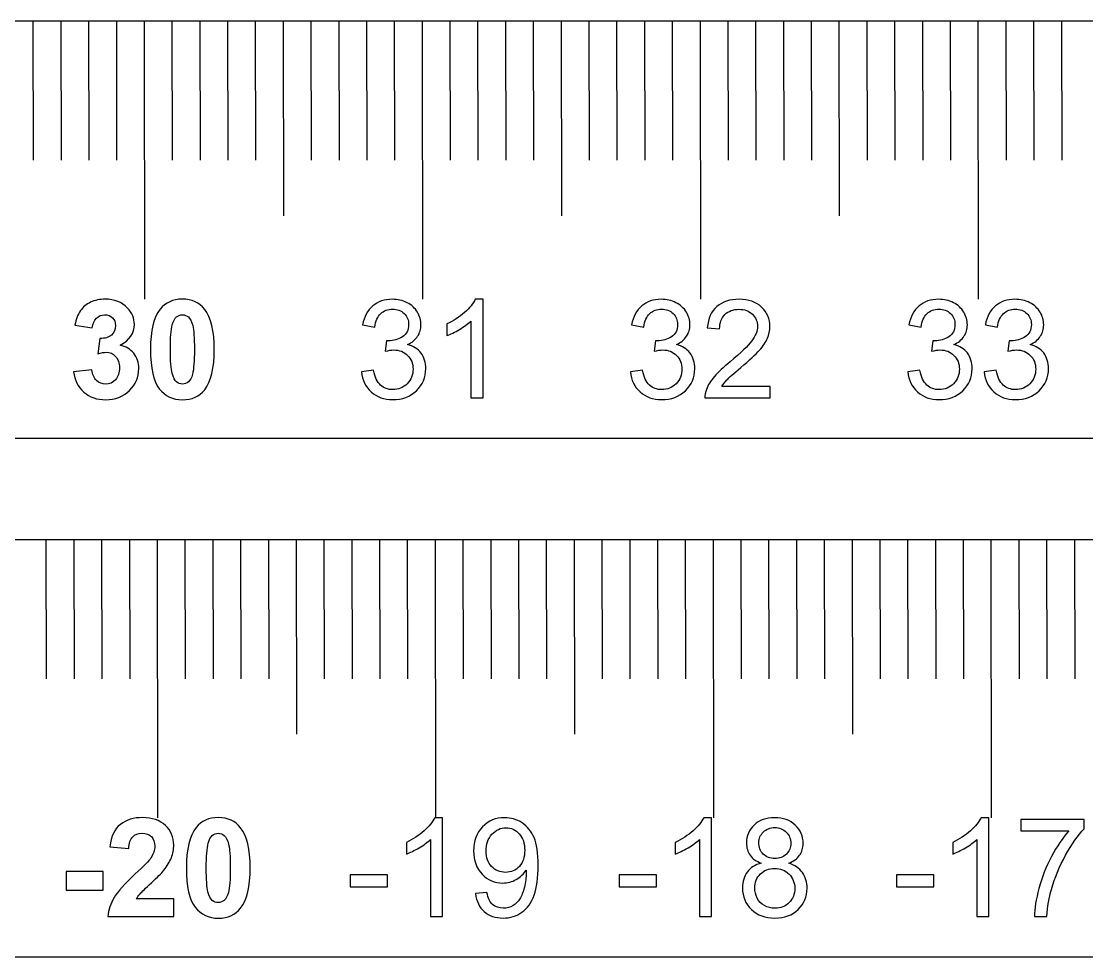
# Model space of a CAD drawing. Header units: millimetres. Extents: x -300 to 279, y -192 to 238.
# Drawn here: x 54.75 to 93.08, y -192.01 to -158.36 of the extents above; entities that cross this region are included whole.
import ezdxf

# ---------------------------------------------------------------- set-up
doc = ezdxf.new("R2010")
doc.units = ezdxf.units.MM
doc.layers.add('CAMADA_1', color=7, linetype='CONTINUOUS')

msp = doc.modelspace()

# ---------------------------------------------------------------- linework, layer by layer
at = {"layer": 'CAMADA_1', "color": 250}
for points, knots in [([(-240.8244, -158.3605), (-240.8244, -158.3605), (259.1756, -158.3605), (259.1756, -158.3605), (259.1756, -158.3605), (259.1756, -173.3605), (259.1756, -173.3605), (259.1756, -173.3605), (-240.8244, -173.3605), (-240.8244, -173.3605), (-240.8244, -173.3605), (-240.8244, -158.3605), (-240.8244, -158.3605)], [0, 0, 0, 0, 0.25, 0.25, 0.25, 0.5, 0.5, 0.5, 0.75, 0.75, 0.75, 1, 1, 1, 1]), ([(56.6305, -170.974), (56.6305, -170.974), (57.2874, -170.8942), (57.2874, -170.8942), (57.3079, -171.0621), (57.3639, -171.1905), (57.4553, -171.2794), (57.5466, -171.3683), (57.6569, -171.4128), (57.7862, -171.4128), (57.9253, -171.4128), (58.0422, -171.3593), (58.1377, -171.2531), (58.2323, -171.1469), (58.2801, -171.0037), (58.2801, -170.8226), (58.2801, -170.6522), (58.2348, -170.5164), (58.1434, -170.4168), (58.0521, -170.3172), (57.9409, -170.2669), (57.8092, -170.2669), (57.7228, -170.2669), (57.6199, -170.2842), (57.4997, -170.318), (57.4997, -170.318), (57.5746, -169.7681), (57.5746, -169.7681), (57.7574, -169.7731), (57.8965, -169.7327), (57.9928, -169.6479), (58.0891, -169.564), (58.1368, -169.4512), (58.1368, -169.3104), (58.1368, -169.1911), (58.1014, -169.0964), (58.0307, -169.0248), (57.9599, -168.954), (57.866, -168.9186), (57.7483, -168.9186), (57.6323, -168.9186), (57.5335, -168.959), (57.452, -169.0396), (57.3697, -169.1203), (57.3203, -169.238), (57.3022, -169.3928), (57.3022, -169.3928), (56.6799, -169.2866), (56.6799, -169.2866), (56.7235, -169.0709), (56.7885, -168.8989), (56.8766, -168.7696), (56.9639, -168.6412), (57.0865, -168.54), (57.2429, -168.4659), (57.3993, -168.3926), (57.5755, -168.3556), (57.7697, -168.3556), (58.1023, -168.3556), (58.369, -168.4618), (58.5698, -168.675), (58.7353, -168.8495), (58.8184, -169.047), (58.8184, -169.2668), (58.8184, -169.578), (58.6488, -169.8274), (58.3089, -170.0126), (58.5114, -170.0562), (58.6727, -170.1534), (58.7945, -170.3048), (58.9155, -170.4563), (58.9765, -170.639), (58.9765, -170.853), (58.9765, -171.1634), (58.8629, -171.4284), (58.6365, -171.6474), (58.4101, -171.8663), (58.1286, -171.9758), (57.7911, -171.9758), (57.4717, -171.9758), (57.2067, -171.8836), (56.9968, -171.6984), (56.7861, -171.514), (56.6642, -171.2728), (56.6305, -170.974)], [0, 0, 0, 0, 0.0357143, 0.0357143, 0.0357143, 0.0714286, 0.0714286, 0.0714286, 0.1071429, 0.1071429, 0.1071429, 0.1428571, 0.1428571, 0.1428571, 0.1785714, 0.1785714, 0.1785714, 0.2142857, 0.2142857, 0.2142857, 0.25, 0.25, 0.25, 0.2857143, 0.2857143, 0.2857143, 0.3214286, 0.3214286, 0.3214286, 0.3571429, 0.3571429, 0.3571429, 0.3928571, 0.3928571, 0.3928571, 0.4285714, 0.4285714, 0.4285714, 0.4642857, 0.4642857, 0.4642857, 0.5, 0.5, 0.5, 0.5357143, 0.5357143, 0.5357143, 0.5714286, 0.5714286, 0.5714286, 0.6071429, 0.6071429, 0.6071429, 0.6428571, 0.6428571, 0.6428571, 0.6785714, 0.6785714, 0.6785714, 0.7142857, 0.7142857, 0.7142857, 0.75, 0.75, 0.75, 0.7857143, 0.7857143, 0.7857143, 0.8214286, 0.8214286, 0.8214286, 0.8571429, 0.8571429, 0.8571429, 0.8928571, 0.8928571, 0.8928571, 0.9285714, 0.9285714, 0.9285714, 0.9642857, 0.9642857, 0.9642857, 1, 1, 1, 1]), ([(60.5454, -168.3556), (60.8879, -168.3556), (61.1554, -168.4782), (61.3488, -168.7235), (61.5785, -169.0133), (61.6937, -169.4948), (61.6937, -170.1665), (61.6937, -170.8374), (61.5777, -171.3198), (61.3464, -171.6128), (61.1546, -171.8548), (60.8879, -171.9758), (60.5454, -171.9758), (60.2014, -171.9758), (59.9239, -171.8433), (59.7132, -171.5782), (59.5025, -171.3132), (59.3971, -170.8399), (59.3971, -170.1599), (59.3971, -169.4924), (59.5132, -169.0116), (59.7445, -168.7186), (59.9363, -168.4766), (60.203, -168.3556), (60.5454, -168.3556)], [0, 0, 0, 0, 0.125, 0.125, 0.125, 0.25, 0.25, 0.25, 0.375, 0.375, 0.375, 0.5, 0.5, 0.5, 0.625, 0.625, 0.625, 0.75, 0.75, 0.75, 0.875, 0.875, 0.875, 1, 1, 1, 1]), ([(66.9858, -170.9732), (66.9858, -170.9732), (67.4205, -170.9139), (67.4205, -170.9139), (67.4707, -171.1609), (67.5546, -171.3387), (67.674, -171.4473), (67.7933, -171.556), (67.9399, -171.6103), (68.1135, -171.6103), (68.3193, -171.6103), (68.493, -171.5395), (68.633, -171.398), (68.7729, -171.2564), (68.8429, -171.081), (68.8429, -170.872), (68.8429, -170.6728), (68.7778, -170.5081), (68.647, -170.3781), (68.5169, -170.2488), (68.3514, -170.1838), (68.1498, -170.1838), (68.0675, -170.1838), (67.9654, -170.2003), (67.8427, -170.2324), (67.8427, -170.2324), (67.8913, -169.8521), (67.8913, -169.8521), (67.9201, -169.8554), (67.944, -169.857), (67.9613, -169.857), (68.1473, -169.857), (68.3136, -169.8085), (68.4626, -169.7121), (68.6107, -169.6158), (68.6848, -169.4677), (68.6848, -169.2676), (68.6848, -169.1088), (68.6305, -168.9771), (68.5227, -168.8725), (68.4148, -168.768), (68.2757, -168.7161), (68.1053, -168.7161), (67.9357, -168.7161), (67.795, -168.7696), (67.6822, -168.8766), (67.5694, -168.9837), (67.497, -169.1442), (67.4649, -169.3582), (67.4649, -169.3582), (67.0303, -169.2792), (67.0303, -169.2792), (67.0838, -168.9878), (67.204, -168.7614), (67.3925, -168.6009), (67.5801, -168.4404), (67.8147, -168.3605), (68.0946, -168.3605), (68.2872, -168.3605), (68.465, -168.4017), (68.6272, -168.4848), (68.7902, -168.5671), (68.9145, -168.6799), (69.0001, -168.8223), (69.0865, -168.9655), (69.1293, -169.117), (69.1293, -169.2775), (69.1293, -169.4298), (69.0882, -169.5681), (69.0067, -169.6932), (68.9244, -169.8183), (68.8025, -169.9179), (68.642, -169.992), (68.8511, -170.0398), (69.0133, -170.1402), (69.1293, -170.2925), (69.2446, -170.4439), (69.3022, -170.6349), (69.3022, -170.8629), (69.3022, -171.1716), (69.1894, -171.4342), (68.9647, -171.649), (68.7391, -171.8639), (68.4543, -171.9709), (68.1103, -171.9709), (67.7999, -171.9709), (67.5423, -171.8779), (67.3373, -171.6926), (67.1315, -171.5074), (67.0146, -171.2679), (66.9858, -170.9732)], [0, 0, 0, 0, 0.0333333, 0.0333333, 0.0333333, 0.0666667, 0.0666667, 0.0666667, 0.1, 0.1, 0.1, 0.1333333, 0.1333333, 0.1333333, 0.1666667, 0.1666667, 0.1666667, 0.2, 0.2, 0.2, 0.2333333, 0.2333333, 0.2333333, 0.2666667, 0.2666667, 0.2666667, 0.3, 0.3, 0.3, 0.3333333, 0.3333333, 0.3333333, 0.3666667, 0.3666667, 0.3666667, 0.4, 0.4, 0.4, 0.4333333, 0.4333333, 0.4333333, 0.4666667, 0.4666667, 0.4666667, 0.5, 0.5, 0.5, 0.5333333, 0.5333333, 0.5333333, 0.5666667, 0.5666667, 0.5666667, 0.6, 0.6, 0.6, 0.6333333, 0.6333333, 0.6333333, 0.6666667, 0.6666667, 0.6666667, 0.7, 0.7, 0.7, 0.7333333, 0.7333333, 0.7333333, 0.7666667, 0.7666667, 0.7666667, 0.8, 0.8, 0.8, 0.8333333, 0.8333333, 0.8333333, 0.8666667, 0.8666667, 0.8666667, 0.9, 0.9, 0.9, 0.9333333, 0.9333333, 0.9333333, 0.9666667, 0.9666667, 0.9666667, 1, 1, 1, 1]), ([(71.3626, -171.9116), (71.3626, -171.9116), (70.9279, -171.9116), (70.9279, -171.9116), (70.9279, -171.9116), (70.9279, -169.1442), (70.9279, -169.1442), (70.8234, -169.2446), (70.6859, -169.3442), (70.5164, -169.4438), (70.3468, -169.5434), (70.1937, -169.6183), (70.0587, -169.6677), (70.0587, -169.6677), (70.0587, -169.2479), (70.0587, -169.2479), (70.3015, -169.1343), (70.5139, -168.996), (70.6958, -168.833), (70.8777, -168.6709), (71.007, -168.5136), (71.0827, -168.3605), (71.0827, -168.3605), (71.3626, -168.3605), (71.3626, -168.3605), (71.3626, -168.3605), (71.3626, -171.9116), (71.3626, -171.9116)], [0, 0, 0, 0, 0.1111111, 0.1111111, 0.1111111, 0.2222222, 0.2222222, 0.2222222, 0.3333333, 0.3333333, 0.3333333, 0.4444444, 0.4444444, 0.4444444, 0.5555556, 0.5555556, 0.5555556, 0.6666667, 0.6666667, 0.6666667, 0.7777778, 0.7777778, 0.7777778, 0.8888889, 0.8888889, 0.8888889, 1, 1, 1, 1]), ([(76.662, -170.9732), (76.662, -170.9732), (77.0967, -170.9139), (77.0967, -170.9139), (77.1469, -171.1609), (77.2308, -171.3387), (77.3502, -171.4473), (77.4695, -171.556), (77.6161, -171.6103), (77.7897, -171.6103), (77.9955, -171.6103), (78.1692, -171.5395), (78.3092, -171.398), (78.4491, -171.2564), (78.5191, -171.081), (78.5191, -170.872), (78.5191, -170.6728), (78.454, -170.5081), (78.3232, -170.3781), (78.1931, -170.2488), (78.0276, -170.1838), (77.826, -170.1838), (77.7437, -170.1838), (77.6416, -170.2003), (77.5189, -170.2324), (77.5189, -170.2324), (77.5675, -169.8521), (77.5675, -169.8521), (77.5963, -169.8554), (77.6202, -169.857), (77.6375, -169.857), (77.8235, -169.857), (77.9898, -169.8085), (78.1388, -169.7121), (78.2869, -169.6158), (78.361, -169.4677), (78.361, -169.2676), (78.361, -169.1088), (78.3067, -168.9771), (78.1989, -168.8725), (78.091, -168.768), (77.9519, -168.7161), (77.7815, -168.7161), (77.6119, -168.7161), (77.4712, -168.7696), (77.3584, -168.8766), (77.2456, -168.9837), (77.1732, -169.1442), (77.1411, -169.3582), (77.1411, -169.3582), (76.7065, -169.2792), (76.7065, -169.2792), (76.76, -168.9878), (76.8802, -168.7614), (77.0687, -168.6009), (77.2563, -168.4404), (77.4909, -168.3605), (77.7708, -168.3605), (77.9634, -168.3605), (78.1412, -168.4017), (78.3034, -168.4848), (78.4664, -168.5671), (78.5907, -168.6799), (78.6763, -168.8223), (78.7627, -168.9655), (78.8055, -169.117), (78.8055, -169.2775), (78.8055, -169.4298), (78.7644, -169.5681), (78.6829, -169.6932), (78.6006, -169.8183), (78.4787, -169.9179), (78.3182, -169.992), (78.5273, -170.0398), (78.6895, -170.1402), (78.8055, -170.2925), (78.9208, -170.4439), (78.9784, -170.6349), (78.9784, -170.8629), (78.9784, -171.1716), (78.8656, -171.4342), (78.6409, -171.649), (78.4153, -171.8639), (78.1305, -171.9709), (77.7865, -171.9709), (77.4761, -171.9709), (77.2185, -171.8779), (77.0135, -171.6926), (76.8077, -171.5074), (76.6908, -171.2679), (76.662, -170.9732)], [0, 0, 0, 0, 0.0333333, 0.0333333, 0.0333333, 0.0666667, 0.0666667, 0.0666667, 0.1, 0.1, 0.1, 0.1333333, 0.1333333, 0.1333333, 0.1666667, 0.1666667, 0.1666667, 0.2, 0.2, 0.2, 0.2333333, 0.2333333, 0.2333333, 0.2666667, 0.2666667, 0.2666667, 0.3, 0.3, 0.3, 0.3333333, 0.3333333, 0.3333333, 0.3666667, 0.3666667, 0.3666667, 0.4, 0.4, 0.4, 0.4333333, 0.4333333, 0.4333333, 0.4666667, 0.4666667, 0.4666667, 0.5, 0.5, 0.5, 0.5333333, 0.5333333, 0.5333333, 0.5666667, 0.5666667, 0.5666667, 0.6, 0.6, 0.6, 0.6333333, 0.6333333, 0.6333333, 0.6666667, 0.6666667, 0.6666667, 0.7, 0.7, 0.7, 0.7333333, 0.7333333, 0.7333333, 0.7666667, 0.7666667, 0.7666667, 0.8, 0.8, 0.8, 0.8333333, 0.8333333, 0.8333333, 0.8666667, 0.8666667, 0.8666667, 0.9, 0.9, 0.9, 0.9333333, 0.9333333, 0.9333333, 0.9666667, 0.9666667, 0.9666667, 1, 1, 1, 1]), ([(81.6858, -171.4967), (81.6858, -171.4967), (81.6858, -171.9116), (81.6858, -171.9116), (81.6858, -171.9116), (79.3447, -171.9116), (79.3447, -171.9116), (79.3414, -171.8071), (79.3587, -171.7066), (79.3958, -171.6095), (79.4559, -171.4506), (79.5522, -171.2934), (79.6847, -171.1395), (79.8172, -170.9856), (80.0065, -170.8078), (80.2527, -170.6061), (80.6354, -170.2908), (80.8955, -170.0414), (81.0314, -169.857), (81.168, -169.6726), (81.2363, -169.4981), (81.2363, -169.3335), (81.2363, -169.1615), (81.1746, -169.0166), (81.0511, -168.898), (80.9276, -168.7803), (80.7663, -168.7211), (80.5679, -168.7211), (80.358, -168.7211), (80.1901, -168.7836), (80.0642, -168.9087), (79.9382, -169.033), (79.8748, -169.2059), (79.8732, -169.4273), (79.8732, -169.4273), (79.4287, -169.3829), (79.4287, -169.3829), (79.4591, -169.0503), (79.5744, -168.7968), (79.7736, -168.6223), (79.9736, -168.4478), (80.2411, -168.3605), (80.5778, -168.3605), (80.9169, -168.3605), (81.1861, -168.4544), (81.3837, -168.6429), (81.582, -168.8314), (81.6808, -169.0651), (81.6808, -169.3434), (81.6808, -169.485), (81.652, -169.6241), (81.5936, -169.7607), (81.536, -169.8982), (81.4396, -170.0422), (81.3055, -170.1937), (81.1705, -170.3443), (80.9474, -170.5526), (80.6363, -170.816), (80.3753, -171.0349), (80.2074, -171.1831), (80.1333, -171.2613), (80.0592, -171.3395), (79.9983, -171.4177), (79.9497, -171.4967), (79.9497, -171.4967), (81.6858, -171.4967), (81.6858, -171.4967)], [0, 0, 0, 0, 0.0454545, 0.0454545, 0.0454545, 0.0909091, 0.0909091, 0.0909091, 0.1363636, 0.1363636, 0.1363636, 0.1818182, 0.1818182, 0.1818182, 0.2272727, 0.2272727, 0.2272727, 0.2727273, 0.2727273, 0.2727273, 0.3181818, 0.3181818, 0.3181818, 0.3636364, 0.3636364, 0.3636364, 0.4090909, 0.4090909, 0.4090909, 0.4545455, 0.4545455, 0.4545455, 0.5, 0.5, 0.5, 0.5454545, 0.5454545, 0.5454545, 0.5909091, 0.5909091, 0.5909091, 0.6363636, 0.6363636, 0.6363636, 0.6818182, 0.6818182, 0.6818182, 0.7272727, 0.7272727, 0.7272727, 0.7727273, 0.7727273, 0.7727273, 0.8181818, 0.8181818, 0.8181818, 0.8636364, 0.8636364, 0.8636364, 0.9090909, 0.9090909, 0.9090909, 0.9545455, 0.9545455, 0.9545455, 1, 1, 1, 1]), ([(86.6421, -170.9732), (86.6421, -170.9732), (87.0768, -170.9139), (87.0768, -170.9139), (87.127, -171.1609), (87.2109, -171.3387), (87.3303, -171.4473), (87.4496, -171.556), (87.5962, -171.6103), (87.7698, -171.6103), (87.9756, -171.6103), (88.1493, -171.5395), (88.2893, -171.398), (88.4292, -171.2564), (88.4992, -171.081), (88.4992, -170.872), (88.4992, -170.6728), (88.4341, -170.5081), (88.3033, -170.3781), (88.1732, -170.2488), (88.0077, -170.1838), (87.8061, -170.1838), (87.7238, -170.1838), (87.6217, -170.2003), (87.499, -170.2324), (87.499, -170.2324), (87.5476, -169.8521), (87.5476, -169.8521), (87.5764, -169.8554), (87.6003, -169.857), (87.6176, -169.857), (87.8036, -169.857), (87.9699, -169.8085), (88.1189, -169.7121), (88.267, -169.6158), (88.3411, -169.4677), (88.3411, -169.2676), (88.3411, -169.1088), (88.2868, -168.9771), (88.179, -168.8725), (88.0711, -168.768), (87.932, -168.7161), (87.7616, -168.7161), (87.592, -168.7161), (87.4513, -168.7696), (87.3385, -168.8766), (87.2257, -168.9837), (87.1533, -169.1442), (87.1212, -169.3582), (87.1212, -169.3582), (86.6866, -169.2792), (86.6866, -169.2792), (86.7401, -168.9878), (86.8603, -168.7614), (87.0488, -168.6009), (87.2364, -168.4404), (87.471, -168.3605), (87.7509, -168.3605), (87.9435, -168.3605), (88.1213, -168.4017), (88.2835, -168.4848), (88.4465, -168.5671), (88.5708, -168.6799), (88.6564, -168.8223), (88.7428, -168.9655), (88.7856, -169.117), (88.7856, -169.2775), (88.7856, -169.4298), (88.7445, -169.5681), (88.663, -169.6932), (88.5807, -169.8183), (88.4588, -169.9179), (88.2983, -169.992), (88.5074, -170.0398), (88.6696, -170.1402), (88.7856, -170.2925), (88.9009, -170.4439), (88.9585, -170.6349), (88.9585, -170.8629), (88.9585, -171.1716), (88.8457, -171.4342), (88.621, -171.649), (88.3954, -171.8639), (88.1106, -171.9709), (87.7666, -171.9709), (87.4562, -171.9709), (87.1986, -171.8779), (86.9936, -171.6926), (86.7878, -171.5074), (86.6709, -171.2679), (86.6421, -170.9732)], [0, 0, 0, 0, 0.0333333, 0.0333333, 0.0333333, 0.0666667, 0.0666667, 0.0666667, 0.1, 0.1, 0.1, 0.1333333, 0.1333333, 0.1333333, 0.1666667, 0.1666667, 0.1666667, 0.2, 0.2, 0.2, 0.2333333, 0.2333333, 0.2333333, 0.2666667, 0.2666667, 0.2666667, 0.3, 0.3, 0.3, 0.3333333, 0.3333333, 0.3333333, 0.3666667, 0.3666667, 0.3666667, 0.4, 0.4, 0.4, 0.4333333, 0.4333333, 0.4333333, 0.4666667, 0.4666667, 0.4666667, 0.5, 0.5, 0.5, 0.5333333, 0.5333333, 0.5333333, 0.5666667, 0.5666667, 0.5666667, 0.6, 0.6, 0.6, 0.6333333, 0.6333333, 0.6333333, 0.6666667, 0.6666667, 0.6666667, 0.7, 0.7, 0.7, 0.7333333, 0.7333333, 0.7333333, 0.7666667, 0.7666667, 0.7666667, 0.8, 0.8, 0.8, 0.8333333, 0.8333333, 0.8333333, 0.8666667, 0.8666667, 0.8666667, 0.9, 0.9, 0.9, 0.9333333, 0.9333333, 0.9333333, 0.9666667, 0.9666667, 0.9666667, 1, 1, 1, 1]), ([(89.389, -170.9732), (89.389, -170.9732), (89.8237, -170.9139), (89.8237, -170.9139), (89.8739, -171.1609), (89.9578, -171.3387), (90.0772, -171.4473), (90.1965, -171.556), (90.3431, -171.6103), (90.5167, -171.6103), (90.7225, -171.6103), (90.8962, -171.5395), (91.0362, -171.398), (91.1761, -171.2564), (91.2461, -171.081), (91.2461, -170.872), (91.2461, -170.6728), (91.181, -170.5081), (91.0502, -170.3781), (90.9201, -170.2488), (90.7546, -170.1838), (90.553, -170.1838), (90.4707, -170.1838), (90.3686, -170.2003), (90.2459, -170.2324), (90.2459, -170.2324), (90.2945, -169.8521), (90.2945, -169.8521), (90.3233, -169.8554), (90.3472, -169.857), (90.3645, -169.857), (90.5505, -169.857), (90.7168, -169.8085), (90.8658, -169.7121), (91.0139, -169.6158), (91.088, -169.4677), (91.088, -169.2676), (91.088, -169.1088), (91.0337, -168.9771), (90.9259, -168.8725), (90.818, -168.768), (90.6789, -168.7161), (90.5085, -168.7161), (90.3389, -168.7161), (90.1982, -168.7696), (90.0854, -168.8766), (89.9726, -168.9837), (89.9002, -169.1442), (89.8681, -169.3582), (89.8681, -169.3582), (89.4335, -169.2792), (89.4335, -169.2792), (89.487, -168.9878), (89.6072, -168.7614), (89.7957, -168.6009), (89.9833, -168.4404), (90.2179, -168.3605), (90.4978, -168.3605), (90.6904, -168.3605), (90.8682, -168.4017), (91.0304, -168.4848), (91.1934, -168.5671), (91.3177, -168.6799), (91.4033, -168.8223), (91.4897, -168.9655), (91.5325, -169.117), (91.5325, -169.2775), (91.5325, -169.4298), (91.4914, -169.5681), (91.4099, -169.6932), (91.3276, -169.8183), (91.2057, -169.9179), (91.0452, -169.992), (91.2543, -170.0398), (91.4165, -170.1402), (91.5325, -170.2925), (91.6478, -170.4439), (91.7054, -170.6349), (91.7054, -170.8629), (91.7054, -171.1716), (91.5926, -171.4342), (91.3679, -171.649), (91.1423, -171.8639), (90.8575, -171.9709), (90.5135, -171.9709), (90.2031, -171.9709), (89.9455, -171.8779), (89.7405, -171.6926), (89.5347, -171.5074), (89.4178, -171.2679), (89.389, -170.9732)], [0, 0, 0, 0, 0.0333333, 0.0333333, 0.0333333, 0.0666667, 0.0666667, 0.0666667, 0.1, 0.1, 0.1, 0.1333333, 0.1333333, 0.1333333, 0.1666667, 0.1666667, 0.1666667, 0.2, 0.2, 0.2, 0.2333333, 0.2333333, 0.2333333, 0.2666667, 0.2666667, 0.2666667, 0.3, 0.3, 0.3, 0.3333333, 0.3333333, 0.3333333, 0.3666667, 0.3666667, 0.3666667, 0.4, 0.4, 0.4, 0.4333333, 0.4333333, 0.4333333, 0.4666667, 0.4666667, 0.4666667, 0.5, 0.5, 0.5, 0.5333333, 0.5333333, 0.5333333, 0.5666667, 0.5666667, 0.5666667, 0.6, 0.6, 0.6, 0.6333333, 0.6333333, 0.6333333, 0.6666667, 0.6666667, 0.6666667, 0.7, 0.7, 0.7, 0.7333333, 0.7333333, 0.7333333, 0.7666667, 0.7666667, 0.7666667, 0.8, 0.8, 0.8, 0.8333333, 0.8333333, 0.8333333, 0.8666667, 0.8666667, 0.8666667, 0.9, 0.9, 0.9, 0.9333333, 0.9333333, 0.9333333, 0.9666667, 0.9666667, 0.9666667, 1, 1, 1, 1]), ([(60.5454, -168.9186), (60.4648, -168.9186), (60.3923, -168.945), (60.3298, -168.9976), (60.2664, -169.0495), (60.217, -169.1433), (60.1824, -169.2792), (60.1363, -169.4545), (60.1133, -169.7508), (60.1133, -170.1665), (60.1133, -170.583), (60.1339, -170.8687), (60.175, -171.0242), (60.2162, -171.1798), (60.268, -171.2835), (60.3306, -171.3354), (60.3931, -171.3873), (60.4648, -171.4128), (60.5454, -171.4128), (60.6261, -171.4128), (60.6985, -171.3864), (60.7619, -171.3337), (60.8245, -171.2819), (60.8739, -171.1881), (60.9084, -171.0522), (60.9545, -170.8785), (60.9776, -170.583), (60.9776, -170.1665), (60.9776, -169.7508), (60.957, -169.4652), (60.9158, -169.3096), (60.8747, -169.154), (60.8228, -169.0495), (60.7603, -168.9976), (60.6977, -168.945), (60.6261, -168.9186), (60.5454, -168.9186)], [0, 0, 0, 0, 0.0833333, 0.0833333, 0.0833333, 0.1666667, 0.1666667, 0.1666667, 0.25, 0.25, 0.25, 0.3333333, 0.3333333, 0.3333333, 0.4166667, 0.4166667, 0.4166667, 0.5, 0.5, 0.5, 0.5833333, 0.5833333, 0.5833333, 0.6666667, 0.6666667, 0.6666667, 0.75, 0.75, 0.75, 0.8333333, 0.8333333, 0.8333333, 0.9166667, 0.9166667, 0.9166667, 1, 1, 1, 1]), ([(-240.3555, -177.0107), (-240.3555, -177.0107), (259.6445, -177.0107), (259.6445, -177.0107), (259.6445, -177.0107), (259.6445, -192.0107), (259.6445, -192.0107), (259.6445, -192.0107), (-240.3555, -192.0107), (-240.3555, -192.0107), (-240.3555, -192.0107), (-240.3555, -177.0107), (-240.3555, -177.0107)], [0, 0, 0, 0, 0.25, 0.25, 0.25, 0.5, 0.5, 0.5, 0.75, 0.75, 0.75, 1, 1, 1, 1]), ([(60.2331, -189.9346), (60.2331, -189.9346), (60.2331, -190.5618), (60.2331, -190.5618), (60.2331, -190.5618), (57.8575, -190.5618), (57.8575, -190.5618), (57.883, -190.3231), (57.9604, -190.0975), (58.0888, -189.8843), (58.2172, -189.6712), (58.4715, -189.388), (58.8502, -189.0349), (59.1556, -188.75), (59.3424, -188.5566), (59.4116, -188.4554), (59.5046, -188.3154), (59.5515, -188.1771), (59.5515, -188.0397), (59.5515, -187.8882), (59.5112, -187.7721), (59.4297, -187.6907), (59.349, -187.6092), (59.2371, -187.5688), (59.0947, -187.5688), (58.9531, -187.5688), (58.8411, -187.6116), (58.7572, -187.6972), (58.674, -187.782), (58.6263, -187.9236), (58.6131, -188.122), (58.6131, -188.122), (57.9365, -188.0545), (57.9365, -188.0545), (57.9768, -187.6808), (58.1028, -187.4124), (58.3151, -187.2494), (58.5275, -187.0873), (58.7926, -187.0058), (59.1111, -187.0058), (59.4601, -187.0058), (59.7343, -187.1005), (59.9343, -187.289), (60.1335, -187.4775), (60.2331, -187.7121), (60.2331, -187.9927), (60.2331, -188.1524), (60.2043, -188.3039), (60.1475, -188.4488), (60.0907, -188.5928), (60.0001, -188.7435), (59.8758, -188.9015), (59.7943, -189.0069), (59.6454, -189.1575), (59.4313, -189.3542), (59.2165, -189.551), (59.0807, -189.681), (59.0239, -189.7461), (58.9663, -189.8103), (58.9202, -189.8736), (58.8848, -189.9346), (58.8848, -189.9346), (60.2331, -189.9346), (60.2331, -189.9346)], [0, 0, 0, 0, 0.047619, 0.047619, 0.047619, 0.0952381, 0.0952381, 0.0952381, 0.1428571, 0.1428571, 0.1428571, 0.1904762, 0.1904762, 0.1904762, 0.2380952, 0.2380952, 0.2380952, 0.2857143, 0.2857143, 0.2857143, 0.3333333, 0.3333333, 0.3333333, 0.3809524, 0.3809524, 0.3809524, 0.4285714, 0.4285714, 0.4285714, 0.4761905, 0.4761905, 0.4761905, 0.5238095, 0.5238095, 0.5238095, 0.5714286, 0.5714286, 0.5714286, 0.6190476, 0.6190476, 0.6190476, 0.6666667, 0.6666667, 0.6666667, 0.7142857, 0.7142857, 0.7142857, 0.7619048, 0.7619048, 0.7619048, 0.8095238, 0.8095238, 0.8095238, 0.8571429, 0.8571429, 0.8571429, 0.9047619, 0.9047619, 0.9047619, 0.952381, 0.952381, 0.952381, 1, 1, 1, 1]), ([(61.8366, -187.0058), (62.1791, -187.0058), (62.4466, -187.1284), (62.64, -187.3737), (62.8697, -187.6635), (62.9849, -188.145), (62.9849, -188.8167), (62.9849, -189.4876), (62.8689, -189.97), (62.6376, -190.263), (62.4458, -190.505), (62.1791, -190.626), (61.8366, -190.626), (61.4926, -190.626), (61.2151, -190.4935), (61.0044, -190.2284), (60.7937, -189.9634), (60.6883, -189.4901), (60.6883, -188.8101), (60.6883, -188.1426), (60.8044, -187.6618), (61.0357, -187.3688), (61.2275, -187.1268), (61.4942, -187.0058), (61.8366, -187.0058)], [0, 0, 0, 0, 0.125, 0.125, 0.125, 0.25, 0.25, 0.25, 0.375, 0.375, 0.375, 0.5, 0.5, 0.5, 0.625, 0.625, 0.625, 0.75, 0.75, 0.75, 0.875, 0.875, 0.875, 1, 1, 1, 1]), ([(69.9069, -190.5618), (69.9069, -190.5618), (69.4722, -190.5618), (69.4722, -190.5618), (69.4722, -190.5618), (69.4722, -187.7944), (69.4722, -187.7944), (69.3677, -187.8948), (69.2302, -187.9944), (69.0607, -188.094), (68.8911, -188.1936), (68.738, -188.2685), (68.603, -188.3179), (68.603, -188.3179), (68.603, -187.8981), (68.603, -187.8981), (68.8458, -187.7845), (69.0582, -187.6462), (69.2401, -187.4832), (69.422, -187.3211), (69.5513, -187.1638), (69.627, -187.0107), (69.627, -187.0107), (69.9069, -187.0107), (69.9069, -187.0107), (69.9069, -187.0107), (69.9069, -190.5618), (69.9069, -190.5618)], [0, 0, 0, 0, 0.1111111, 0.1111111, 0.1111111, 0.2222222, 0.2222222, 0.2222222, 0.3333333, 0.3333333, 0.3333333, 0.4444444, 0.4444444, 0.4444444, 0.5555556, 0.5555556, 0.5555556, 0.6666667, 0.6666667, 0.6666667, 0.7777778, 0.7777778, 0.7777778, 0.8888889, 0.8888889, 0.8888889, 1, 1, 1, 1]), ([(71.0881, -189.7419), (71.0881, -189.7419), (71.503, -189.7074), (71.503, -189.7074), (71.5384, -189.9033), (71.6059, -190.0449), (71.7055, -190.1329), (71.8051, -190.221), (71.9327, -190.2655), (72.0891, -190.2655), (72.2224, -190.2655), (72.3393, -190.235), (72.4406, -190.1733), (72.5418, -190.1124), (72.6241, -190.0309), (72.6875, -189.928), (72.7509, -189.8259), (72.8044, -189.6876), (72.848, -189.5139), (72.8917, -189.3402), (72.9131, -189.1633), (72.9131, -188.983), (72.9131, -188.9641), (72.9122, -188.9344), (72.9106, -188.8957), (72.8242, -189.034), (72.7056, -189.1468), (72.5558, -189.2324), (72.406, -189.3188), (72.243, -189.3616), (72.0685, -189.3616), (71.7763, -189.3616), (71.5293, -189.2555), (71.3269, -189.0431), (71.1252, -188.8315), (71.0239, -188.5517), (71.0239, -188.2043), (71.0239, -187.8454), (71.1293, -187.5573), (71.3408, -187.3383), (71.5516, -187.1202), (71.8158, -187.0107), (72.1344, -187.0107), (72.3632, -187.0107), (72.5731, -187.0725), (72.7641, -187.1968), (72.9542, -187.3202), (73.0983, -187.4964), (73.197, -187.726), (73.2958, -187.9549), (73.3452, -188.2866), (73.3452, -188.7204), (73.3452, -189.1723), (73.2967, -189.532), (73.1987, -189.7996), (73.1007, -190.0679), (72.9542, -190.2712), (72.7608, -190.4112), (72.5673, -190.5511), (72.341, -190.6211), (72.0809, -190.6211), (71.8043, -190.6211), (71.5787, -190.5445), (71.4034, -190.3906), (71.2289, -190.2367), (71.1235, -190.0202), (71.0881, -189.7419)], [0, 0, 0, 0, 0.0454545, 0.0454545, 0.0454545, 0.0909091, 0.0909091, 0.0909091, 0.1363636, 0.1363636, 0.1363636, 0.1818182, 0.1818182, 0.1818182, 0.2272727, 0.2272727, 0.2272727, 0.2727273, 0.2727273, 0.2727273, 0.3181818, 0.3181818, 0.3181818, 0.3636364, 0.3636364, 0.3636364, 0.4090909, 0.4090909, 0.4090909, 0.4545455, 0.4545455, 0.4545455, 0.5, 0.5, 0.5, 0.5454545, 0.5454545, 0.5454545, 0.5909091, 0.5909091, 0.5909091, 0.6363636, 0.6363636, 0.6363636, 0.6818182, 0.6818182, 0.6818182, 0.7272727, 0.7272727, 0.7272727, 0.7727273, 0.7727273, 0.7727273, 0.8181818, 0.8181818, 0.8181818, 0.8636364, 0.8636364, 0.8636364, 0.9090909, 0.9090909, 0.9090909, 0.9545455, 0.9545455, 0.9545455, 1, 1, 1, 1]), ([(79.5831, -190.5618), (79.5831, -190.5618), (79.1484, -190.5618), (79.1484, -190.5618), (79.1484, -190.5618), (79.1484, -187.7944), (79.1484, -187.7944), (79.0439, -187.8948), (78.9064, -187.9944), (78.7369, -188.094), (78.5673, -188.1936), (78.4142, -188.2685), (78.2792, -188.3179), (78.2792, -188.3179), (78.2792, -187.8981), (78.2792, -187.8981), (78.522, -187.7845), (78.7344, -187.6462), (78.9163, -187.4832), (79.0982, -187.3211), (79.2275, -187.1638), (79.3032, -187.0107), (79.3032, -187.0107), (79.5831, -187.0107), (79.5831, -187.0107), (79.5831, -187.0107), (79.5831, -190.5618), (79.5831, -190.5618)], [0, 0, 0, 0, 0.1111111, 0.1111111, 0.1111111, 0.2222222, 0.2222222, 0.2222222, 0.3333333, 0.3333333, 0.3333333, 0.4444444, 0.4444444, 0.4444444, 0.5555556, 0.5555556, 0.5555556, 0.6666667, 0.6666667, 0.6666667, 0.7777778, 0.7777778, 0.7777778, 0.8888889, 0.8888889, 0.8888889, 1, 1, 1, 1]), ([(81.3694, -188.6447), (81.1891, -188.5788), (81.0557, -188.4842), (80.9685, -188.3623), (80.882, -188.2397), (80.8384, -188.0932), (80.8384, -187.9228), (80.8384, -187.6651), (80.9306, -187.4495), (81.115, -187.2741), (81.3002, -187.0988), (81.5455, -187.0107), (81.8525, -187.0107), (82.1604, -187.0107), (82.409, -187.1005), (82.5967, -187.2799), (82.7843, -187.4593), (82.8782, -187.6775), (82.8782, -187.9351), (82.8782, -188.0989), (82.8354, -188.2422), (82.7498, -188.3632), (82.6642, -188.485), (82.5341, -188.5788), (82.3588, -188.6447), (82.5753, -188.7155), (82.7391, -188.8291), (82.8518, -188.9871), (82.9646, -189.1443), (83.0214, -189.332), (83.0214, -189.551), (83.0214, -189.8531), (82.9144, -190.1066), (82.7012, -190.3124), (82.4872, -190.5182), (82.2065, -190.6211), (81.8583, -190.6211), (81.5101, -190.6211), (81.2294, -190.5182), (81.0154, -190.3116), (80.8022, -190.105), (80.6952, -189.8473), (80.6952, -189.5386), (80.6952, -189.309), (80.7536, -189.1163), (80.8705, -188.9616), (80.9874, -188.806), (81.1537, -188.7007), (81.3694, -188.6447)], [0, 0, 0, 0, 0.0625, 0.0625, 0.0625, 0.125, 0.125, 0.125, 0.1875, 0.1875, 0.1875, 0.25, 0.25, 0.25, 0.3125, 0.3125, 0.3125, 0.375, 0.375, 0.375, 0.4375, 0.4375, 0.4375, 0.5, 0.5, 0.5, 0.5625, 0.5625, 0.5625, 0.625, 0.625, 0.625, 0.6875, 0.6875, 0.6875, 0.75, 0.75, 0.75, 0.8125, 0.8125, 0.8125, 0.875, 0.875, 0.875, 0.9375, 0.9375, 0.9375, 1, 1, 1, 1]), ([(89.5632, -190.5618), (89.5632, -190.5618), (89.1285, -190.5618), (89.1285, -190.5618), (89.1285, -190.5618), (89.1285, -187.7944), (89.1285, -187.7944), (89.024, -187.8948), (88.8865, -187.9944), (88.717, -188.094), (88.5474, -188.1936), (88.3943, -188.2685), (88.2593, -188.3179), (88.2593, -188.3179), (88.2593, -187.8981), (88.2593, -187.8981), (88.5021, -187.7845), (88.7145, -187.6462), (88.8964, -187.4832), (89.0783, -187.3211), (89.2076, -187.1638), (89.2833, -187.0107), (89.2833, -187.0107), (89.5632, -187.0107), (89.5632, -187.0107), (89.5632, -187.0107), (89.5632, -190.5618), (89.5632, -190.5618)], [0, 0, 0, 0, 0.1111111, 0.1111111, 0.1111111, 0.2222222, 0.2222222, 0.2222222, 0.3333333, 0.3333333, 0.3333333, 0.4444444, 0.4444444, 0.4444444, 0.5555556, 0.5555556, 0.5555556, 0.6666667, 0.6666667, 0.6666667, 0.7777778, 0.7777778, 0.7777778, 0.8888889, 0.8888889, 0.8888889, 1, 1, 1, 1]), ([(72.8612, -188.1821), (72.8612, -187.9335), (72.7954, -187.7359), (72.6636, -187.5902), (72.5328, -187.4445), (72.3731, -187.3713), (72.1854, -187.3713), (71.9911, -187.3713), (71.8232, -187.4495), (71.6816, -187.6067), (71.5392, -187.7639), (71.4684, -187.9681), (71.4684, -188.2183), (71.4684, -188.443), (71.5359, -188.6258), (71.6701, -188.7657), (71.8051, -188.9064), (71.973, -188.9764), (72.1731, -188.9764), (72.3739, -188.9764), (72.5385, -188.9064), (72.6678, -188.7657), (72.797, -188.6258), (72.8612, -188.4307), (72.8612, -188.1821)], [0, 0, 0, 0, 0.125, 0.125, 0.125, 0.25, 0.25, 0.25, 0.375, 0.375, 0.375, 0.5, 0.5, 0.5, 0.625, 0.625, 0.625, 0.75, 0.75, 0.75, 0.875, 0.875, 0.875, 1, 1, 1, 1]), ([(81.2829, -187.9071), (81.2829, -188.0751), (81.3364, -188.2117), (81.4426, -188.3179), (81.5496, -188.4241), (81.6896, -188.4776), (81.8632, -188.4776), (82.032, -188.4776), (82.1686, -188.4249), (82.2748, -188.3195), (82.381, -188.2142), (82.4337, -188.0849), (82.4337, -187.9318), (82.4337, -187.7721), (82.3794, -187.638), (82.2699, -187.5293), (82.1612, -187.4207), (82.0238, -187.3663), (81.8583, -187.3663), (81.6912, -187.3663), (81.5537, -187.4198), (81.4451, -187.526), (81.3373, -187.6322), (81.2829, -187.759), (81.2829, -187.9071)], [0, 0, 0, 0, 0.125, 0.125, 0.125, 0.25, 0.25, 0.25, 0.375, 0.375, 0.375, 0.5, 0.5, 0.5, 0.625, 0.625, 0.625, 0.75, 0.75, 0.75, 0.875, 0.875, 0.875, 1, 1, 1, 1]), ([(90.7049, -187.4849), (90.7049, -187.4849), (90.7049, -187.07), (90.7049, -187.07), (90.7049, -187.07), (92.9916, -187.07), (92.9916, -187.07), (92.9916, -187.07), (92.9916, -187.4058), (92.9916, -187.4058), (92.7669, -187.6454), (92.543, -187.9639), (92.3224, -188.3615), (92.101, -188.7591), (91.9306, -189.1682), (91.8096, -189.5888), (91.7232, -189.8843), (91.6672, -190.2095), (91.6433, -190.5618), (91.6433, -190.5618), (91.1988, -190.5618), (91.1988, -190.5618), (91.2038, -190.2836), (91.2581, -189.9469), (91.3626, -189.5526), (91.4672, -189.1575), (91.6162, -188.7772), (91.8112, -188.4109), (92.0063, -188.0446), (92.2138, -187.7359), (92.4335, -187.4849), (92.4335, -187.4849), (90.7049, -187.4849), (90.7049, -187.4849)], [0, 0, 0, 0, 0.0909091, 0.0909091, 0.0909091, 0.1818182, 0.1818182, 0.1818182, 0.2727273, 0.2727273, 0.2727273, 0.3636364, 0.3636364, 0.3636364, 0.4545455, 0.4545455, 0.4545455, 0.5454545, 0.5454545, 0.5454545, 0.6363636, 0.6363636, 0.6363636, 0.7272727, 0.7272727, 0.7272727, 0.8181818, 0.8181818, 0.8181818, 0.9090909, 0.9090909, 0.9090909, 1, 1, 1, 1]), ([(61.8366, -187.5688), (61.756, -187.5688), (61.6835, -187.5952), (61.621, -187.6478), (61.5576, -187.6997), (61.5082, -187.7935), (61.4736, -187.9294), (61.4275, -188.1047), (61.4045, -188.401), (61.4045, -188.8167), (61.4045, -189.2332), (61.4251, -189.5189), (61.4662, -189.6744), (61.5074, -189.83), (61.5592, -189.9337), (61.6218, -189.9856), (61.6843, -190.0375), (61.756, -190.063), (61.8366, -190.063), (61.9173, -190.063), (61.9897, -190.0366), (62.0531, -189.9839), (62.1157, -189.9321), (62.1651, -189.8383), (62.1996, -189.7024), (62.2457, -189.5287), (62.2688, -189.2332), (62.2688, -188.8167), (62.2688, -188.401), (62.2482, -188.1154), (62.207, -187.9598), (62.1659, -187.8042), (62.114, -187.6997), (62.0515, -187.6478), (61.9889, -187.5952), (61.9173, -187.5688), (61.8366, -187.5688)], [0, 0, 0, 0, 0.0833333, 0.0833333, 0.0833333, 0.1666667, 0.1666667, 0.1666667, 0.25, 0.25, 0.25, 0.3333333, 0.3333333, 0.3333333, 0.4166667, 0.4166667, 0.4166667, 0.5, 0.5, 0.5, 0.5833333, 0.5833333, 0.5833333, 0.6666667, 0.6666667, 0.6666667, 0.75, 0.75, 0.75, 0.8333333, 0.8333333, 0.8333333, 0.9166667, 0.9166667, 0.9166667, 1, 1, 1, 1]), ([(56.3659, -189.6185), (56.3659, -189.6185), (56.3659, -188.9418), (56.3659, -188.9418), (56.3659, -188.9418), (57.6994, -188.9418), (57.6994, -188.9418), (57.6994, -188.9418), (57.6994, -189.6185), (57.6994, -189.6185), (57.6994, -189.6185), (56.3659, -189.6185), (56.3659, -189.6185)], [0, 0, 0, 0, 0.25, 0.25, 0.25, 0.5, 0.5, 0.5, 0.75, 0.75, 0.75, 1, 1, 1, 1]), ([(81.1397, -189.5419), (81.1397, -189.6662), (81.1685, -189.7856), (81.2261, -189.9016), (81.2837, -190.0169), (81.371, -190.1066), (81.4879, -190.17), (81.604, -190.2334), (81.7291, -190.2655), (81.8616, -190.2655), (82.0707, -190.2655), (82.2419, -190.1988), (82.3761, -190.0654), (82.5102, -189.9321), (82.5769, -189.7625), (82.5769, -189.5567), (82.5769, -189.3477), (82.5078, -189.1748), (82.3703, -189.0381), (82.232, -188.9015), (82.0575, -188.8332), (81.8476, -188.8332), (81.6418, -188.8332), (81.4731, -188.9007), (81.3397, -189.0357), (81.2064, -189.1707), (81.1397, -189.3394), (81.1397, -189.5419)], [0, 0, 0, 0, 0.1111111, 0.1111111, 0.1111111, 0.2222222, 0.2222222, 0.2222222, 0.3333333, 0.3333333, 0.3333333, 0.4444444, 0.4444444, 0.4444444, 0.5555556, 0.5555556, 0.5555556, 0.6666667, 0.6666667, 0.6666667, 0.7777778, 0.7777778, 0.7777778, 0.8888889, 0.8888889, 0.8888889, 1, 1, 1, 1]), ([(66.578, -189.4999), (66.578, -189.4999), (66.578, -189.0653), (66.578, -189.0653), (66.578, -189.0653), (67.9214, -189.0653), (67.9214, -189.0653), (67.9214, -189.0653), (67.9214, -189.4999), (67.9214, -189.4999), (67.9214, -189.4999), (66.578, -189.4999), (66.578, -189.4999)], [0, 0, 0, 0, 0.25, 0.25, 0.25, 0.5, 0.5, 0.5, 0.75, 0.75, 0.75, 1, 1, 1, 1]), ([(76.2542, -189.4999), (76.2542, -189.4999), (76.2542, -189.0653), (76.2542, -189.0653), (76.2542, -189.0653), (77.5976, -189.0653), (77.5976, -189.0653), (77.5976, -189.0653), (77.5976, -189.4999), (77.5976, -189.4999), (77.5976, -189.4999), (76.2542, -189.4999), (76.2542, -189.4999)], [0, 0, 0, 0, 0.25, 0.25, 0.25, 0.5, 0.5, 0.5, 0.75, 0.75, 0.75, 1, 1, 1, 1]), ([(86.2343, -189.4999), (86.2343, -189.4999), (86.2343, -189.0653), (86.2343, -189.0653), (86.2343, -189.0653), (87.5777, -189.0653), (87.5777, -189.0653), (87.5777, -189.0653), (87.5777, -189.4999), (87.5777, -189.4999), (87.5777, -189.4999), (86.2343, -189.4999), (86.2343, -189.4999)], [0, 0, 0, 0, 0.25, 0.25, 0.25, 0.5, 0.5, 0.5, 0.75, 0.75, 0.75, 1, 1, 1, 1])]:
    msp.add_open_spline(points, degree=3, knots=knots, dxfattribs=at)
for points in [[(55.1686, -158.3605), (55.1686, -158.3605), (55.1804, -163.3605), (55.1804, -163.3605)], [(56.1686, -158.3605), (56.1686, -158.3605), (56.1804, -163.3605), (56.1804, -163.3605)], [(57.1686, -158.3605), (57.1686, -158.3605), (57.1804, -163.3605), (57.1804, -163.3605)], [(58.1685, -158.3605), (58.1685, -158.3605), (58.1803, -163.3605), (58.1803, -163.3605)], [(59.1685, -158.3605), (59.1685, -158.3605), (59.1803, -168.3605), (59.1803, -168.3605)], [(59.1685, -158.3605), (59.1685, -158.3605), (59.1803, -168.3605), (59.1803, -168.3605)], [(60.1685, -158.3605), (60.1685, -158.3605), (60.1803, -163.3605), (60.1803, -163.3605)], [(61.1685, -158.3605), (61.1685, -158.3605), (61.1803, -163.3605), (61.1803, -163.3605)], [(62.1684, -158.3605), (62.1684, -158.3605), (62.1802, -163.3605), (62.1802, -163.3605)], [(63.1684, -158.3605), (63.1684, -158.3605), (63.1802, -163.3605), (63.1802, -163.3605)], [(64.1684, -158.3605), (64.1684, -158.3605), (64.1802, -165.3605), (64.1802, -165.3605)], [(65.1684, -158.3605), (65.1684, -158.3605), (65.1802, -163.3605), (65.1802, -163.3605)], [(66.1684, -158.3605), (66.1684, -158.3605), (66.1802, -163.3605), (66.1802, -163.3605)], [(67.1683, -158.3605), (67.1683, -158.3605), (67.1801, -163.3605), (67.1801, -163.3605)], [(68.1683, -158.3605), (68.1683, -158.3605), (68.1801, -163.3605), (68.1801, -163.3605)], [(69.1683, -158.3605), (69.1683, -158.3605), (69.1801, -168.3605), (69.1801, -168.3605)], [(69.1683, -158.3605), (69.1683, -158.3605), (69.1801, -168.3605), (69.1801, -168.3605)], [(70.1683, -158.3605), (70.1683, -158.3605), (70.1801, -163.3605), (70.1801, -163.3605)], [(71.1682, -158.3605), (71.1682, -158.3605), (71.18, -163.3605), (71.18, -163.3605)], [(72.1682, -158.3605), (72.1682, -158.3605), (72.18, -163.3605), (72.18, -163.3605)], [(73.1682, -158.3605), (73.1682, -158.3605), (73.18, -163.3605), (73.18, -163.3605)], [(74.1682, -158.3605), (74.1682, -158.3605), (74.18, -165.3605), (74.18, -165.3605)], [(75.1681, -158.3605), (75.1681, -158.3605), (75.1799, -163.3605), (75.1799, -163.3605)], [(76.1681, -158.3605), (76.1681, -158.3605), (76.1799, -163.3605), (76.1799, -163.3605)], [(77.1681, -158.3605), (77.1681, -158.3605), (77.1799, -163.3605), (77.1799, -163.3605)], [(78.1681, -158.3605), (78.1681, -158.3605), (78.1799, -163.3605), (78.1799, -163.3605)], [(79.168, -158.3605), (79.168, -158.3605), (79.1798, -168.3605), (79.1798, -168.3605)], [(79.168, -158.3605), (79.168, -158.3605), (79.1798, -168.3605), (79.1798, -168.3605)], [(80.168, -158.3605), (80.168, -158.3605), (80.1798, -163.3605), (80.1798, -163.3605)], [(81.168, -158.3605), (81.168, -158.3605), (81.1798, -163.3605), (81.1798, -163.3605)], [(82.168, -158.3605), (82.168, -158.3605), (82.1798, -163.3605), (82.1798, -163.3605)], [(83.168, -158.3605), (83.168, -158.3605), (83.1798, -163.3605), (83.1798, -163.3605)], [(84.1679, -158.3605), (84.1679, -158.3605), (84.1797, -165.3605), (84.1797, -165.3605)], [(85.1679, -158.3605), (85.1679, -158.3605), (85.1797, -163.3605), (85.1797, -163.3605)], [(86.1679, -158.3605), (86.1679, -158.3605), (86.1797, -163.3605), (86.1797, -163.3605)], [(87.1679, -158.3605), (87.1679, -158.3605), (87.1797, -163.3605), (87.1797, -163.3605)], [(88.1678, -158.3605), (88.1678, -158.3605), (88.1796, -163.3605), (88.1796, -163.3605)], [(89.1678, -158.3605), (89.1678, -158.3605), (89.1796, -168.3605), (89.1796, -168.3605)], [(89.1678, -158.3605), (89.1678, -158.3605), (89.1796, -168.3605), (89.1796, -168.3605)], [(90.1678, -158.3605), (90.1678, -158.3605), (90.1796, -163.3605), (90.1796, -163.3605)], [(91.1678, -158.3605), (91.1678, -158.3605), (91.1796, -163.3605), (91.1796, -163.3605)], [(92.1677, -158.3605), (92.1677, -158.3605), (92.1795, -163.3605), (92.1795, -163.3605)], [(55.6375, -177.0107), (55.6375, -177.0107), (55.6493, -182.0107), (55.6493, -182.0107)], [(56.6375, -177.0107), (56.6375, -177.0107), (56.6493, -182.0107), (56.6493, -182.0107)], [(57.6375, -177.0107), (57.6375, -177.0107), (57.6493, -182.0107), (57.6493, -182.0107)], [(58.6374, -177.0107), (58.6374, -177.0107), (58.6492, -182.0107), (58.6492, -182.0107)], [(59.6374, -177.0107), (59.6374, -177.0107), (59.6492, -187.0107), (59.6492, -187.0107)], [(59.6374, -177.0107), (59.6374, -177.0107), (59.6492, -187.0107), (59.6492, -187.0107)], [(60.6374, -177.0107), (60.6374, -177.0107), (60.6492, -182.0107), (60.6492, -182.0107)], [(61.6374, -177.0107), (61.6374, -177.0107), (61.6492, -182.0107), (61.6492, -182.0107)], [(62.6373, -177.0107), (62.6373, -177.0107), (62.6491, -182.0107), (62.6491, -182.0107)], [(63.6373, -177.0107), (63.6373, -177.0107), (63.6491, -182.0107), (63.6491, -182.0107)], [(64.6373, -177.0107), (64.6373, -177.0107), (64.6491, -184.0107), (64.6491, -184.0107)], [(65.6373, -177.0107), (65.6373, -177.0107), (65.6491, -182.0107), (65.6491, -182.0107)], [(66.6373, -177.0107), (66.6373, -177.0107), (66.6491, -182.0107), (66.6491, -182.0107)], [(67.6372, -177.0107), (67.6372, -177.0107), (67.649, -182.0107), (67.649, -182.0107)], [(68.6372, -177.0107), (68.6372, -177.0107), (68.649, -182.0107), (68.649, -182.0107)], [(69.6372, -177.0107), (69.6372, -177.0107), (69.649, -187.0107), (69.649, -187.0107)], [(69.6372, -177.0107), (69.6372, -177.0107), (69.649, -187.0107), (69.649, -187.0107)], [(70.6372, -177.0107), (70.6372, -177.0107), (70.649, -182.0107), (70.649, -182.0107)], [(71.6371, -177.0107), (71.6371, -177.0107), (71.6489, -182.0107), (71.6489, -182.0107)], [(72.6371, -177.0107), (72.6371, -177.0107), (72.6489, -182.0107), (72.6489, -182.0107)], [(73.6371, -177.0107), (73.6371, -177.0107), (73.6489, -182.0107), (73.6489, -182.0107)], [(74.6371, -177.0107), (74.6371, -177.0107), (74.6489, -184.0107), (74.6489, -184.0107)], [(75.637, -177.0107), (75.637, -177.0107), (75.6488, -182.0107), (75.6488, -182.0107)], [(76.637, -177.0107), (76.637, -177.0107), (76.6488, -182.0107), (76.6488, -182.0107)], [(77.637, -177.0107), (77.637, -177.0107), (77.6488, -182.0107), (77.6488, -182.0107)], [(78.637, -177.0107), (78.637, -177.0107), (78.6488, -182.0107), (78.6488, -182.0107)], [(79.6369, -177.0107), (79.6369, -177.0107), (79.6487, -187.0107), (79.6487, -187.0107)], [(79.6369, -177.0107), (79.6369, -177.0107), (79.6487, -187.0107), (79.6487, -187.0107)], [(80.6369, -177.0107), (80.6369, -177.0107), (80.6487, -182.0107), (80.6487, -182.0107)], [(81.6369, -177.0107), (81.6369, -177.0107), (81.6487, -182.0107), (81.6487, -182.0107)], [(82.6369, -177.0107), (82.6369, -177.0107), (82.6487, -182.0107), (82.6487, -182.0107)], [(83.6369, -177.0107), (83.6369, -177.0107), (83.6487, -182.0107), (83.6487, -182.0107)], [(84.6368, -177.0107), (84.6368, -177.0107), (84.6486, -184.0107), (84.6486, -184.0107)], [(85.6368, -177.0107), (85.6368, -177.0107), (85.6486, -182.0107), (85.6486, -182.0107)], [(86.6368, -177.0107), (86.6368, -177.0107), (86.6486, -182.0107), (86.6486, -182.0107)], [(87.6368, -177.0107), (87.6368, -177.0107), (87.6486, -182.0107), (87.6486, -182.0107)], [(88.6367, -177.0107), (88.6367, -177.0107), (88.6485, -182.0107), (88.6485, -182.0107)], [(89.6367, -177.0107), (89.6367, -177.0107), (89.6485, -187.0107), (89.6485, -187.0107)], [(89.6367, -177.0107), (89.6367, -177.0107), (89.6485, -187.0107), (89.6485, -187.0107)], [(90.6367, -177.0107), (90.6367, -177.0107), (90.6485, -182.0107), (90.6485, -182.0107)], [(91.6367, -177.0107), (91.6367, -177.0107), (91.6485, -182.0107), (91.6485, -182.0107)], [(92.6366, -177.0107), (92.6366, -177.0107), (92.6484, -182.0107), (92.6484, -182.0107)]]:
    msp.add_open_spline(points, degree=3, dxfattribs=at)

doc.saveas('drawing.dxf')
